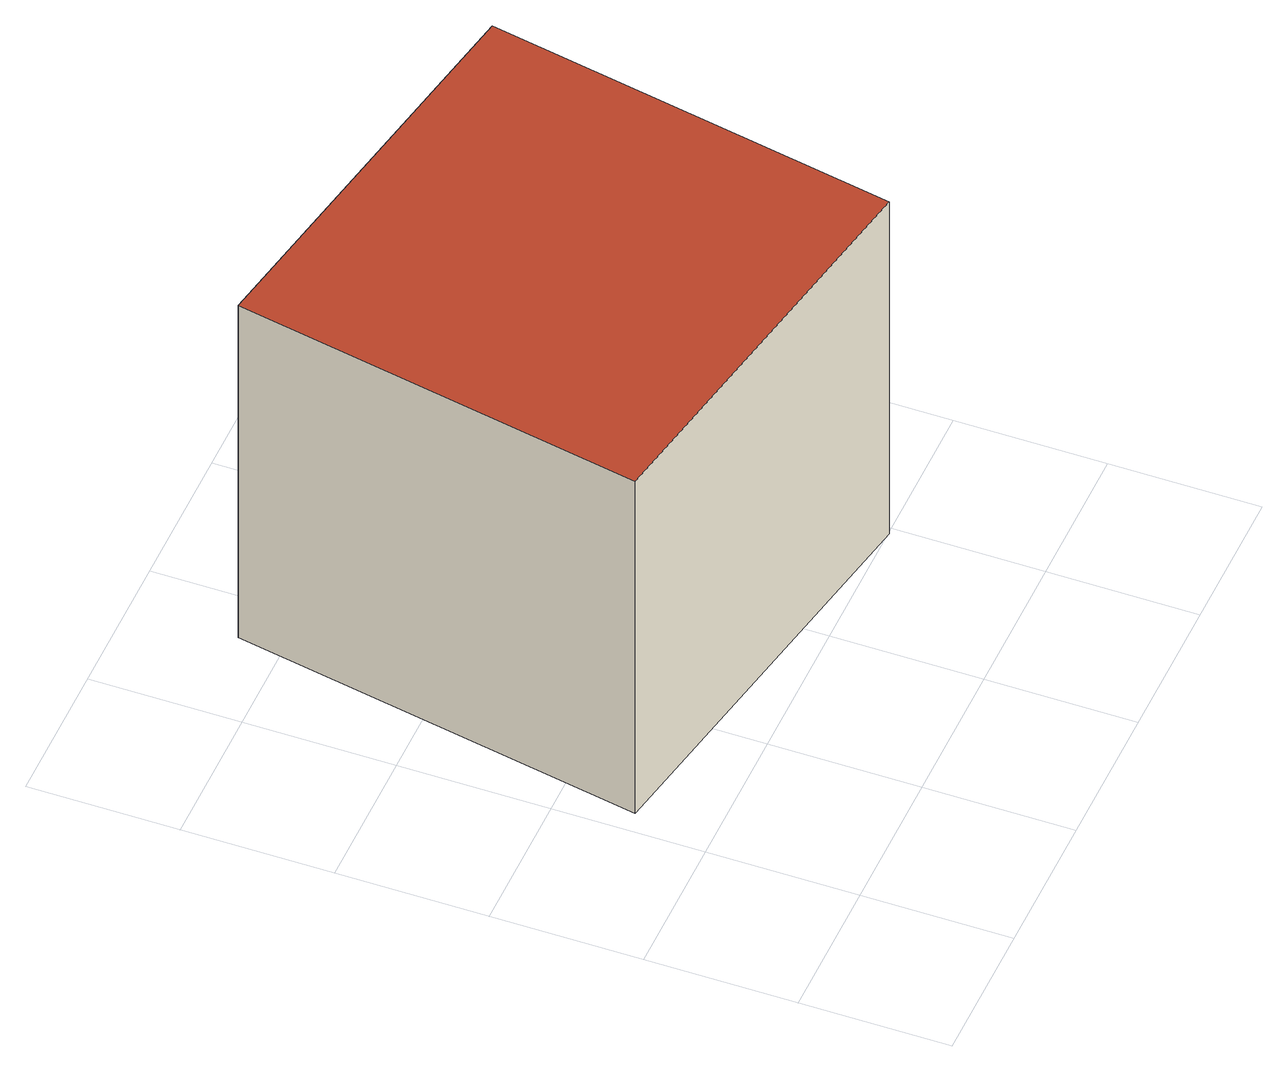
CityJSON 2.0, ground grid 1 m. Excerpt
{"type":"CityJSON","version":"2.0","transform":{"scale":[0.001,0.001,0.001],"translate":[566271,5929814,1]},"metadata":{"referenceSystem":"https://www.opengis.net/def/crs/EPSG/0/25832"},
"CityObjects":{
"building1":{"type":"Building","attributes":{"Grundfläche 2D":"8.046606","Grundhöhe NN":"1.295"},"geometry":[{"type":"Solid","lod":"3","boundaries":[[[[0,1,2,3]],[[4,5,3,2]],[[5,6,0,3]],[[6,7,1,0]],[[7,4,2,1]],[[7,6,5,4]]]],"semantics":{"surfaces":[{"type":"RoofSurface"},{"type":"WallSurface"},{"type":"GroundSurface"}],"values":[[0,1,1,1,1,2]]}}]}
},
"vertices":[
[669,4293,3085],[151,1516,3085],[2952,995,3085],[3469,3772,3085],[2952,995,295],[3469,3772,295],[669,4293,295],[151,1516,295]
]}
